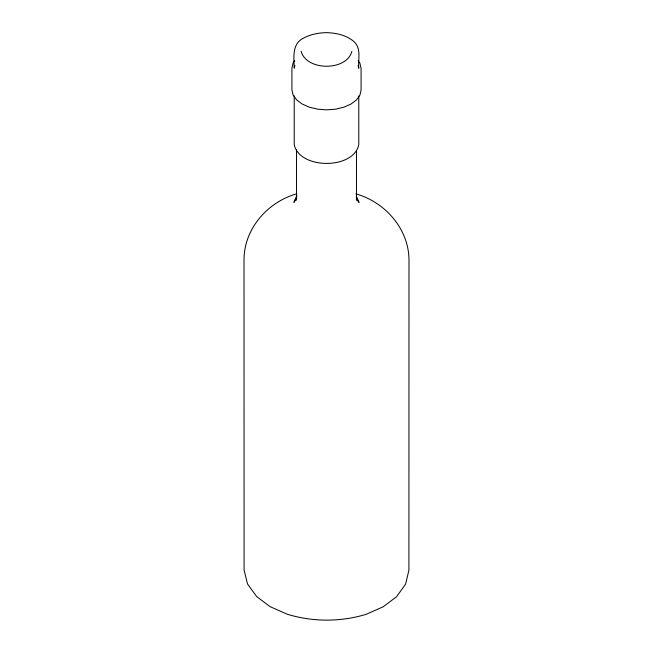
<?xml version="1.0" encoding="UTF-8"?>
<svg xmlns="http://www.w3.org/2000/svg" width="653" height="653" viewBox="0 0 653 653"><rect width="100%" height="100%" fill="white"/><g stroke="black" fill="none" stroke-linecap="round" stroke-linejoin="round"><path stroke-width="0.98" d="M294.87 65.324L294.217 68.214C293.883 57.595 291.842 43.547 303.621 38.078C310.632 34.323 318.533 32.813 326.427 32.65C336.377 32.911 346.833 35.164 354.416 42.004C361.493 48.942 357.942 59.594 358.783 68.304L358.105 65.406M296.691 196.765L295.874 200.43L296.527 195.476L296.527 149.643M351.869 51.318C346.767 71.308 306.29 71.136 301.131 51.252M296.895 195.851L293.874 202.389L296.111 199.263M294.789 60.639L293.075 63.047L291.915 68.214L291.915 89.853L293.115 95.02L296.584 99.836L302.102 103.982L309.277 107.165L317.627 109.173L326.582 109.867L335.528 109.198L343.862 107.214L351.012 104.047L356.489 99.917L359.925 95.109L361.085 89.943L361.085 68.304L359.885 63.137L358.146 60.729M296.772 198.259L294.283 200.846L296.486 199.181M296.854 193.77C267.706 201.875 244.067 228.73 244.01 259.698L244.083 569.922L247.495 583.921L256.686 596.581L270.073 606.637L287.091 614.171C312.754 622.064 340.548 622.121 366.227 614.285L383.189 606.784L396.502 596.769L405.603 584.133L408.917 570.142L408.99 259.918C408.811 228.885 385.066 202.046 355.893 193.851M357.15 199.818L358.636 200.936L357.052 199.459M356.824 199.345L359.085 202.479L356.309 196.7M356.277 196.847L357.126 200.512L356.473 195.557L356.473 150.745M358.783 96.015L358.783 144.631C353.771 169.796 299.303 169.576 294.217 144.55L294.217 95.926"/></g></svg>
